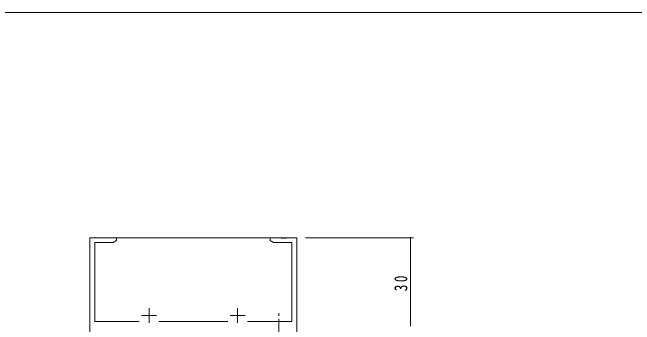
# Model space of a CAD drawing. Units: millimetres on the paper. Extents: x -397 to 397, y -282 to 282.
# Drawn here: x -273.6 to -63, y 173.6 to 279.3 of the extents above; entities that cross this region are included whole.
import ezdxf

# ---------------------------------------------------------------- set-up
doc = ezdxf.new("R2010")
doc.units = ezdxf.units.MM
doc.linetypes.add('USER2', pattern=[13, 10, -1, 1, -1])
for name, color, linetype, lineweight in [('0-1_YKK_ZWAK', 7, 'Continuous', 18), ('0-3_YKK_11', 7, 'Continuous', 18), ('0-4_YKK_12', 2, 'Continuous', 18), ('0-5_YKK_13', 4, 'Continuous', 18), ('0-7_YKK_D', 6, 'Continuous', 18)]:
    doc.layers.add(name, color=color, linetype=linetype, lineweight=lineweight)
doc.styles.add('ＭＳ ゴシック', font='')
doc.styles.get('ＭＳ ゴシック').set_extended_font_data('MS Gothic')

msp = doc.modelspace()

# ---------------------------------------------------------------- linework, layer by layer
at = {"layer": '0-1_YKK_ZWAK'}
msp.add_line((376.092, 279.3), (-393.908, 279.3), dxfattribs=at)
at = {"layer": '0-3_YKK_11'}
for p, q in [((-247.37, 203.039), (-238.37, 203.039)), ((-247.37, 173.039), (-247.37, 203.039)), ((-238.37, 203.039), (-238.37, 202.039)), ((-186.37, 203.039), (-182.828, 203.039)), ((-186.37, 202.039), (-186.37, 203.039)), ((-182.828, 203.039), (-182.645, 202.919)), ((-182.645, 202.919), (-182.095, 202.919)), ((-182.095, 202.919), (-181.912, 203.039)), ((-181.912, 203.039), (-181.828, 203.039)), ((-181.828, 203.039), (-181.645, 202.919)), ((-181.645, 202.919), (-181.095, 202.919)), ((-181.095, 202.919), (-180.912, 203.039)), ((-180.912, 203.039), (-177.37, 203.039)), ((-177.37, 203.039), (-177.37, 173.039)), ((-245.74, 201.409), (-245.74, 174.669)), ((-239.461, 201.409), (-245.74, 201.409)), ((-238.37, 202.039), (-239.461, 201.409)), ((-185.279, 201.409), (-186.37, 202.039)), ((-179, 201.409), (-185.279, 201.409)), ((-179, 174.669), (-179, 201.409)), ((-227.37, 179.239), (-227.37, 174.239)), ((-197.37, 179.239), (-197.37, 174.239)), ((-229.87, 176.739), (-224.87, 176.739)), ((-199.87, 176.739), (-194.87, 176.739)), ((-245.74, 174.669), (-230.72, 174.669)), ((-224.02, 174.669), (-200.72, 174.669)), ((-194.02, 174.669), (-179, 174.669))]:
    msp.add_line(p, q, dxfattribs=at)
at = {"layer": '0-4_YKK_12'}
for p, q in [((-247.37, 203.039), (-177.37, 203.039)), ((-247.37, 203.039), (-247.37, 156.939)), ((-177.37, 170.039), (-177.37, 203.039))]:
    msp.add_line(p, q, dxfattribs=at)
at = {"layer": '0-5_YKK_13', "linetype": 'USER2'}
msp.add_line((-183.37, 165.539), (-183.37, 177.669), dxfattribs=at)
at = {"layer": '0-7_YKK_D'}
for p, q in [((-174.37, 203.039), (-137.866, 203.039)), ((-138.866, 203.039), (-138.866, 173.039))]:
    msp.add_line(p, q, dxfattribs=at)
for start, end in [(90, 270), (270, 90)]:
    msp.add_arc((-138.866, 203.039), 0.106, start, end, dxfattribs=at)

# ---------------------------------------------------------------- texts
at = {"layer": '0-7_YKK_D', "color": 7, "insert": (-139.866, 184.908), "char_height": 4.399, "attachment_point": 7, "rotation": 90, "style": 'ＭＳ ゴシック'}
msp.add_mtext('\\T1.37;\\W0.75;30', dxfattribs=at)

doc.saveas('drawing.dxf')
